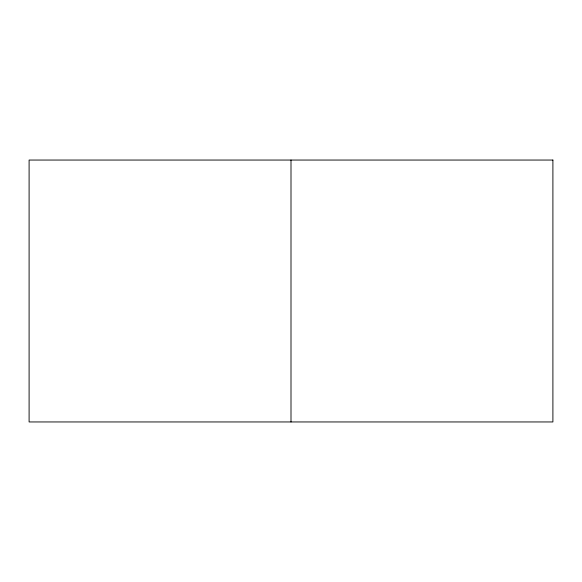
<?xml version="1.0" encoding="UTF-8"?>
<svg xmlns="http://www.w3.org/2000/svg" width="582" height="582" viewBox="0 0 582 582"><rect width="100%" height="100%" fill="white"/><g stroke="black" fill="none" stroke-linecap="round" stroke-linejoin="round"><path stroke-width="0.87" d="M291 160.05L291 421.95M552.9 160.05L29.1 160.05L29.1 421.95L552.9 421.95L552.9 160.05"/></g></svg>
